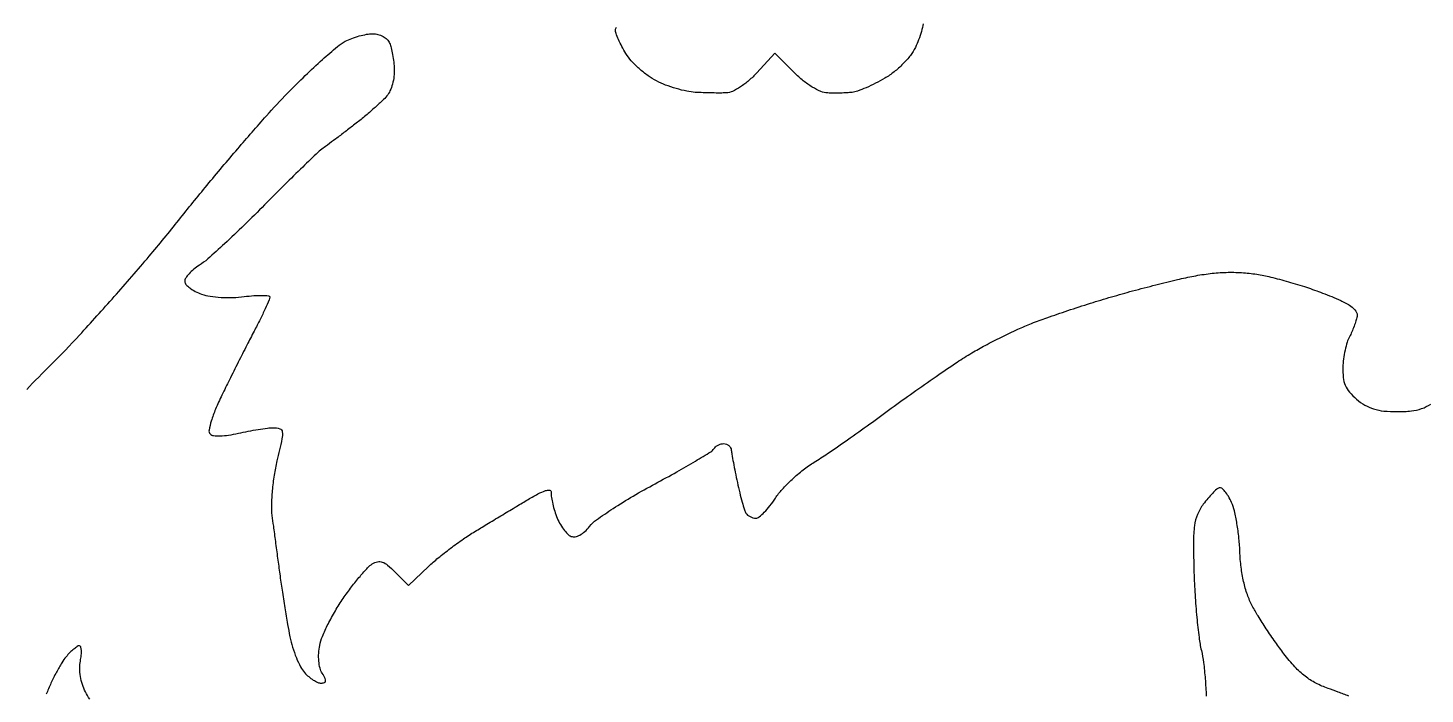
# Model space of a CAD drawing. Extents: x 0 to 102, y 0 to 135.
# Drawn here: x 50.55 to 72.78, y 36.03 to 46.62 of the extents above; entities that cross this region are included whole.
import ezdxf

# ---------------------------------------------------------------- set-up
doc = ezdxf.new("R2010")
doc.units = 0
doc.header["$MEASUREMENT"] = 0

msp = doc.modelspace()

# ---------------------------------------------------------------- linework, layer by layer
for points in [[(64.794401, 46.690281, -0.019161), (64.763953, 46.567715, -0.018748), (64.720299, 46.435676, -0.021572), (64.668631, 46.313446, -0.054364), (64.590971, 46.187257, -0.030279), (64.471687, 46.051486, -0.029342), (64.329685, 45.924218, -0.035532), (64.182181, 45.82308, -0.015254), (64.035202, 45.742881, -0.015457), (63.884245, 45.672167, -0.015428), (63.749364, 45.618869, -0.059044), (63.6615, 45.598527, -0.014641), (63.581153, 45.592064, -0.007032), (63.477803, 45.588245, -0.006965), (63.369781, 45.587279, -0.00989), (63.27375, 45.589658, -0.088355), (63.164475, 45.614186, -0.036951), (63.029505, 45.682902, -0.033159), (62.884737, 45.784317, -0.027012), (62.743837, 45.910763), (62.432474, 46.222126), (62.147277, 45.910763, -0.028591), (62.02057, 45.787391, -0.033021), (61.886295, 45.685551, -0.036055), (61.760365, 45.614982, -0.099297), (61.66199, 45.590829, -0.010408), (61.5647, 45.588688, -0.004415), (61.434228, 45.589686, -0.004366), (61.294926, 45.593199, -0.005702), (61.167608, 45.598977, -0.03786), (61.031768, 45.617073, -0.019415), (60.865066, 45.659097, -0.019179), (60.695862, 45.715944, -0.027324), (60.550939, 45.780161, -0.038276), (60.415391, 45.862941, -0.026123), (60.274626, 45.976078, -0.026396), (60.149637, 46.100226, -0.047147), (60.062997, 46.216163, -0.015662), (59.999593, 46.327876, -0.01767), (59.945974, 46.439, -0.017148), (59.907229, 46.536023, -0.085873), (59.897116, 46.59345, -0.20793), (59.914952, 46.634822, -0.086452)], [(50.529694, 40.874342, -0.007625), (50.914747, 41.268893, 0.010596), (51.370314, 41.741279, 0.005411), (51.923063, 42.352432, 0.005374), (52.479372, 42.994847, 0.008036), (52.950229, 43.569, -0.005219), (53.399194, 44.122791, -0.004341), (53.887816, 44.702484, -0.004383), (54.344567, 45.225567, -0.011837), (54.68076, 45.586269, -0.00743), (54.961663, 45.86528, -0.008843), (55.235137, 46.11978, -0.007834), (55.472269, 46.32614, -0.055214), (55.599149, 46.411119, -0.031043), (55.701724, 46.45665, -0.022247), (55.821194, 46.495079, -0.022578), (55.938704, 46.52155, -0.044134), (56.034248, 46.53, -0.063621), (56.11918, 46.519149, -0.062172), (56.199369, 46.487276, -0.066593), (56.264127, 46.439512, -0.100701), (56.303642, 46.38195, -0.040311), (56.328613, 46.306668, -0.015458), (56.351488, 46.198699, -0.015189), (56.369208, 46.079435, -0.018064), (56.378416, 45.966018, -0.043946), (56.373517, 45.852067, -0.034845), (56.348967, 45.731238, -0.035939), (56.309957, 45.621644, -0.070198), (56.261273, 45.542941, -0.03042), (56.187171, 45.464185, -0.007849), (56.058214, 45.346597, -0.007958), (55.906622, 45.216903, -0.008025), (55.7514, 45.092471, -0.001659), (55.596521, 44.973167, -0.001835), (55.44597, 44.858863, -0.001701), (55.316765, 44.762198, -0.009455), (55.246238, 44.711849, 0.03998), (55.166124, 44.646929, 0.001987), (54.921534, 44.412166, 0.003194), (54.633509, 44.129921, 0.002303), (54.315638, 43.811505, -0.004981), (53.989933, 43.488717, -0.006042), (53.677962, 43.192884, -0.005164), (53.410265, 42.950195, -0.04107), (53.27685, 42.850025, 0.030941), (53.187804, 42.785944, 0.036588), (53.112541, 42.714582, 0.039656), (53.059643, 42.646366, 0.146106), (53.0442, 42.594646, 0.182995), (53.06249, 42.546344, 0.050329), (53.123219, 42.490194, 0.043823), (53.210226, 42.435875, 0.033781), (53.313199, 42.391978, 0.046567), (53.446956, 42.358911, 0.022689), (53.622039, 42.340649, 0.021934), (53.811162, 42.337869, 0.025686), (53.989999, 42.352301, -0.014422), (54.146367, 42.368471, -0.02439), (54.278009, 42.37182, -0.021884), (54.377817, 42.365113, -0.382103), (54.3978, 42.342782, -0.104326), (54.38886, 42.300402, -0.004299), (54.324523, 42.158018, -0.007313), (54.243917, 41.990135, -0.005109), (54.148345, 41.803133, 0.002582), (54.033912, 41.58199, 0.001387), (53.894913, 41.308068, 0.001381), (53.754718, 41.027955, 0.002166), (53.635897, 40.786279, 0.014029), (53.535, 40.563082, 0.025534), (53.46726, 40.37485, 0.025474), (53.430885, 40.228401, 0.249468), (53.448884, 40.169476, 0.168425), (53.50217, 40.143626, 0.035074), (53.607548, 40.13858, 0.031332), (53.742472, 40.150065, 0.01975), (53.897882, 40.17948, -0.008981), (54.054106, 40.212548, -0.008383), (54.215037, 40.240813, -0.008388), (54.358795, 40.26112, -0.028067), (54.453747, 40.267532, -0.083427), (54.556839, 40.251407, -0.292825), (54.597134, 40.201521, -0.081369), (54.591302, 40.090863, -0.004199), (54.511769, 39.74085, 0.019174), (54.467243, 39.513606, 0.015715), (54.436703, 39.268015, 0.016001), (54.422954, 39.040256, 0.039829), (54.43151, 38.8737, 0.00035), (54.454053, 38.70344, 0.000125), (54.486422, 38.460746, 0.000124), (54.52205, 38.194636, 0.000147), (54.555865, 37.9431, 0.003863), (54.592423, 37.686741, 0.002923), (54.636368, 37.40592, 0.002955), (54.680734, 37.142705, 0.006861), (54.717874, 36.946001, 0.024375), (54.760404, 36.778799, 0.022243), (54.820112, 36.611234, 0.022858), (54.886981, 36.466381, 0.064432), (54.950459, 36.374951, 0.034221), (55.016448, 36.31137, 0.034553), (55.09029, 36.257607, 0.036723), (55.160953, 36.220203, 0.103725), (55.215329, 36.2088, 0.077424), (55.266794, 36.216817, 0.296079), (55.286388, 36.240751, 0.14776), (55.278366, 36.284071, 0.02044), (55.232576, 36.364535, -0.076747), (55.197258, 36.446905, -0.040024), (55.178109, 36.557232, -0.036856), (55.175842, 36.681966, -0.034372), (55.191666, 36.808685, -0.05095), (55.234736, 36.950554, -0.017214), (55.325067, 37.147003, -0.016919), (55.440549, 37.358771, -0.018624), (55.566671, 37.555396, -0.010784), (55.699203, 37.737497, -0.012312), (55.833912, 37.90568, -0.011516), (55.954571, 38.042427, -0.065603), (56.02895, 38.104287, -0.089415), (56.111166, 38.137545, -0.136655), (56.187454, 38.132533, -0.089015), (56.272807, 38.084253, -0.023268), (56.389623, 37.977831), (56.606674, 37.76078), (56.924872, 38.06344, -0.018473), (57.076716, 38.197543, -0.010068), (57.272215, 38.351272, -0.010021), (57.477499, 38.499751, -0.015669), (57.660485, 38.618283, -0.000235), (57.849855, 38.73257, -0.000141), (58.075127, 38.868293, -0.000141), (58.299506, 39.003306, -0.000245), (58.485874, 39.115252, -0.012499), (58.663509, 39.215882, -0.043014), (58.785169, 39.26796, -0.112479), (58.852747, 39.274362, -0.421709), (58.875672, 39.243769, 0.073844), (58.875196, 39.181677, 0.019082), (58.892963, 39.08288, 0.018991), (58.922137, 38.97053, 0.018317), (58.960059, 38.859333, 0.032572), (59.008859, 38.753045, 0.033781), (59.070531, 38.655344, 0.035888), (59.135283, 38.578834, 0.107989), (59.192109, 38.541477, 0.138003), (59.256266, 38.535549, 0.07783), (59.330564, 38.561621, 0.062269), (59.408713, 38.617084, 0.040695), (59.483974, 38.69822, -0.071728), (59.595904, 38.804831, -0.010283), (59.858157, 38.983207, -0.011503), (60.179626, 39.181952, -0.009595), (60.529765, 39.378507, 0.004474), (60.871934, 39.566007, 0.006605), (61.16851, 39.737173, 0.00333), (61.416179, 39.88675, 0.117346), (61.463681, 39.934082, -0.081966), (61.490953, 39.965357, -0.053445), (61.531018, 39.991795, -0.052262), (61.577009, 40.009744, -0.067014), (61.621993, 40.0158, -0.094818), (61.663941, 40.007773, -0.088197), (61.701173, 39.984736, -0.088736), (61.728011, 39.950424, -0.097596), (61.740155, 39.91005, 0.019699), (61.748875, 39.846796, 0.002694), (61.772979, 39.71566, 0.003093), (61.803345, 39.560571, 0.002609), (61.837356, 39.396797, 0.006891), (61.874181, 39.234978, 0.008596), (61.913023, 39.085807, 0.007178), (61.949437, 38.962106, 0.063319), (61.972994, 38.910347, 0.084338), (61.999596, 38.88013, 0.053432), (62.0391, 38.854591, 0.051916), (62.08469, 38.837253, 0.065006), (62.129519, 38.8314, 0.170625), (62.183629, 38.850419, 0.029208), (62.265784, 38.924592, 0.028929), (62.355785, 39.027173, 0.02224), (62.442114, 39.14865, -0.041874), (62.549926, 39.288405, -0.020791), (62.707818, 39.447262, -0.020477), (62.886218, 39.599341, -0.028216), (63.058956, 39.7197, 0.011118), (63.271144, 39.857019, 0.0033), (63.589402, 40.076253, 0.003309), (63.943857, 40.327394, 0.003565), (64.286204, 40.577097, -0.004663), (64.632391, 40.828438, -0.004097), (64.998409, 41.084505, -0.004119), (65.332544, 41.310182, -0.012336), (65.565886, 41.456839, -0.012271), (65.779104, 41.576638, -0.007385), (66.037457, 41.708717, -0.007393), (66.29834, 41.832505, -0.01281), (66.519078, 41.926518, -0.010034), (66.760709, 42.016627, -0.004063), (67.093468, 42.130142, -0.004018), (67.453564, 42.24652, -0.005096), (67.788078, 42.347935, -0.005194), (68.125601, 42.442722, -0.004031), (68.494815, 42.539097, -0.004076), (68.840705, 42.623419, -0.009815), (69.098361, 42.678696, -0.019029), (69.360602, 42.719309, -0.021694), (69.613943, 42.737637, -0.022434), (69.859946, 42.733694, -0.02367), (70.100202, 42.707592, -0.020572), (70.321933, 42.663409, -0.009849), (70.602778, 42.589443, -0.009746), (70.893376, 42.500596, -0.013709), (71.1486, 42.409273, -0.010727), (71.435357, 42.290565, -0.04589), (71.597141, 42.20099, -0.091214), (71.678774, 42.120346, -0.202664), (71.696624, 42.036458, -0.028831), (71.679094, 41.9672, -0.013829), (71.649093, 41.880517, -0.013661), (71.612699, 41.791519, -0.018977), (71.574969, 41.714095, 0.049343), (71.538377, 41.625776, 0.020287), (71.505819, 41.500167, 0.019837), (71.481537, 41.361523, 0.024038), (71.470246, 41.230008, 0.03709), (71.476197, 41.06735, 0.074043), (71.509042, 40.94315, 0.074917), (71.576333, 40.834835, 0.038763), (71.68901, 40.721603, 0.045314), (71.821903, 40.62677, 0.057923), (71.95953, 40.566377, 0.050135), (72.122479, 40.53375, 0.024362), (72.334774, 40.5234, 0.025145), (72.560337, 40.534751, 0.059942), (72.723799, 40.571356, 0.063676), (72.867952, 40.644078, 0.031543)], [(38.721393, 0.03235, -0.000006), (40.12148, 0.046691, -0.000009), (41.328361, 0.059018, -0.000002), (42.381032, 0.069746, -0.000306)], [(71.564993, 36.000274, 0.00768), (71.396128, 36.067059, 0.00934), (71.235908, 36.1242, -0.039229), (71.039809, 36.207645, -0.045887), (70.869851, 36.317169, -0.040701), (70.707512, 36.467048, -0.022389), (70.533413, 36.6741, -0.010018), (70.396044, 36.860794, -0.007435), (70.251552, 37.072249, -0.00752), (70.121105, 37.275971, -0.016795), (70.029573, 37.4355, -0.037374), (69.951154, 37.614646, -0.028141), (69.891376, 37.821261, -0.02605), (69.851253, 38.050498, -0.021559), (69.831916, 38.297665, 0.017608), (69.816485, 38.517183, 0.015713), (69.785309, 38.743634, 0.015972), (69.744377, 38.945376, 0.046183), (69.698982, 39.080359, 0.027947), (69.649262, 39.177613, 0.042171), (69.594569, 39.255406, 0.050344), (69.542864, 39.305859, 0.253819), (69.504482, 39.312661, 0.102487), (69.463323, 39.288765, 0.01702), (69.396847, 39.225036, 0.018058), (69.322856, 39.143403, 0.015114), (69.250248, 39.051757, 0.06092), (69.157783, 38.889545, 0.065112), (69.109728, 38.713419, 0.035479), (69.092855, 38.455742, 0.006169), (69.101576, 37.967889, 0.008277), (69.118143, 37.613919, 0.007756), (69.146661, 37.252921, 0.00775), (69.181897, 36.933437, 0.026246), (69.218999, 36.726999, -0.026456), (69.25333, 36.535514, -0.011309), (69.279793, 36.276685, -0.011153), (69.295635, 35.998884, -0.014414)], [(51.535033, 35.951016, -0.032568), (51.463695, 36.06939, -0.043307), (51.41596, 36.185291, -0.035778), (51.385154, 36.315332, -0.03653), (51.373722, 36.444834, -0.053155), (51.384153, 36.558917, 0.023959), (51.398132, 36.651732, 0.041163), (51.399641, 36.729888, 0.053416), (51.390217, 36.784879, 0.335377), (51.368887, 36.801, 0.148342), (51.335432, 36.790851, 0.024098), (51.280231, 36.749986, 0.02477), (51.218106, 36.693831, 0.019551), (51.156508, 36.627336, 0.041984), (51.088142, 36.532415, 0.013431), (51.002668, 36.380821, 0.013296), (50.916153, 36.206178, 0.014474), (50.841606, 36.032004, 0.017503)]]:
    msp.add_lwpolyline(points, format="xyb")

doc.saveas('drawing.dxf')
